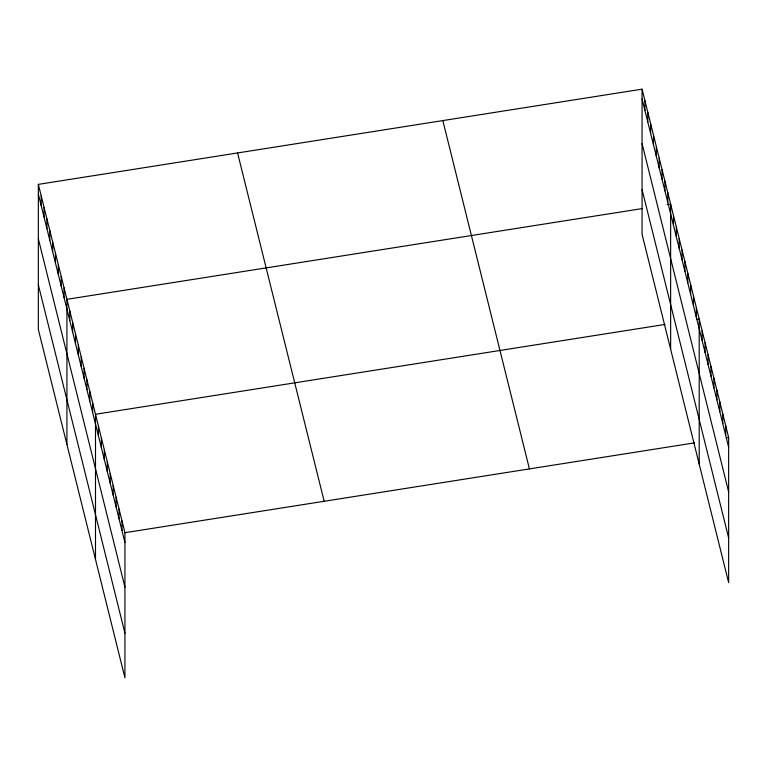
<?xml version="1.0" encoding="UTF-8"?>
<svg xmlns="http://www.w3.org/2000/svg" width="767" height="767" viewBox="0 0 767 767"><rect width="100%" height="100%" fill="white"/><g stroke="black" fill="none" stroke-linecap="round" stroke-linejoin="round"><path stroke-width="1.15" d="M642.065 89.164L728.65 437.478L728.65 582.623L642.065 234.299L642.065 89.164L38.35 184.377L38.35 329.522L124.935 677.836L124.935 532.701L38.35 184.377M642.343 208.566L66.921 299.322L66.921 444.467M667.098 204.664L670.636 204.108L670.636 349.253M665.027 324.441L95.501 414.266L95.501 559.411M696.848 319.427L699.207 319.053L699.207 464.198M124.935 532.701L694.461 442.875M726.291 437.852L728.65 437.478M642.065 98.943L728.65 447.257M642.065 143.611L728.65 491.925M642.065 189.631L728.65 537.955M442.837 120.582L529.422 468.905M237.578 152.959L324.163 501.273M38.35 194.156L124.935 542.47M38.35 238.825L124.935 587.148M38.35 284.845L124.935 633.168M725.707 425.637L725.707 435.416M722.763 413.797L722.763 423.576M719.82 401.956L719.82 411.726M716.877 390.106L716.877 399.885M713.933 378.265L713.933 388.044M710.99 366.425L710.99 376.204M708.046 354.584L708.046 364.354M705.094 342.734L705.094 352.513M702.15 330.893L702.15 340.673M696.35 307.557L696.35 317.337M693.493 296.062L693.493 305.841M690.636 284.567L690.636 294.346M687.778 273.071L687.778 282.85M684.921 261.576L684.921 271.355M682.064 250.08L682.064 259.86M679.207 238.585L679.207 248.364M676.35 227.099L676.35 236.869M673.493 215.604L673.493 225.383M667.779 192.613L667.779 202.392M664.922 181.117L664.922 190.897M662.065 169.622L662.065 179.401M659.208 158.127L659.208 167.906M656.351 146.631L656.351 156.41M653.494 135.136L653.494 144.915M650.637 123.64L650.637 133.42M647.779 112.145L647.779 121.924M644.922 100.659L644.922 110.429M121.991 520.851L121.991 530.63M119.048 509.01L119.048 518.789M116.105 497.169L116.105 506.949M113.161 485.329L113.161 495.099M110.218 473.479L110.218 483.258M107.275 461.638L107.275 471.417M104.331 449.798L104.331 459.577M101.388 437.957L101.388 447.727M98.444 426.107L98.444 435.886M92.644 402.771L92.644 412.55M89.787 391.275L89.787 401.055M86.93 379.78L86.93 389.559M84.073 368.285L84.073 378.064M81.206 356.799L81.206 366.568M78.349 345.303L78.349 355.083M75.492 333.808L75.492 343.587M72.635 322.313L72.635 332.092M69.778 310.817L69.778 320.596M64.064 287.826L64.064 297.606M61.207 276.331L61.207 286.11M58.35 264.836L58.35 274.615M55.492 253.34L55.492 263.119M52.635 241.845L52.635 251.624M49.778 230.359L49.778 240.129M46.921 218.863L46.921 228.643M44.064 207.368L44.064 217.147M41.207 195.873L41.207 205.652"/></g></svg>
